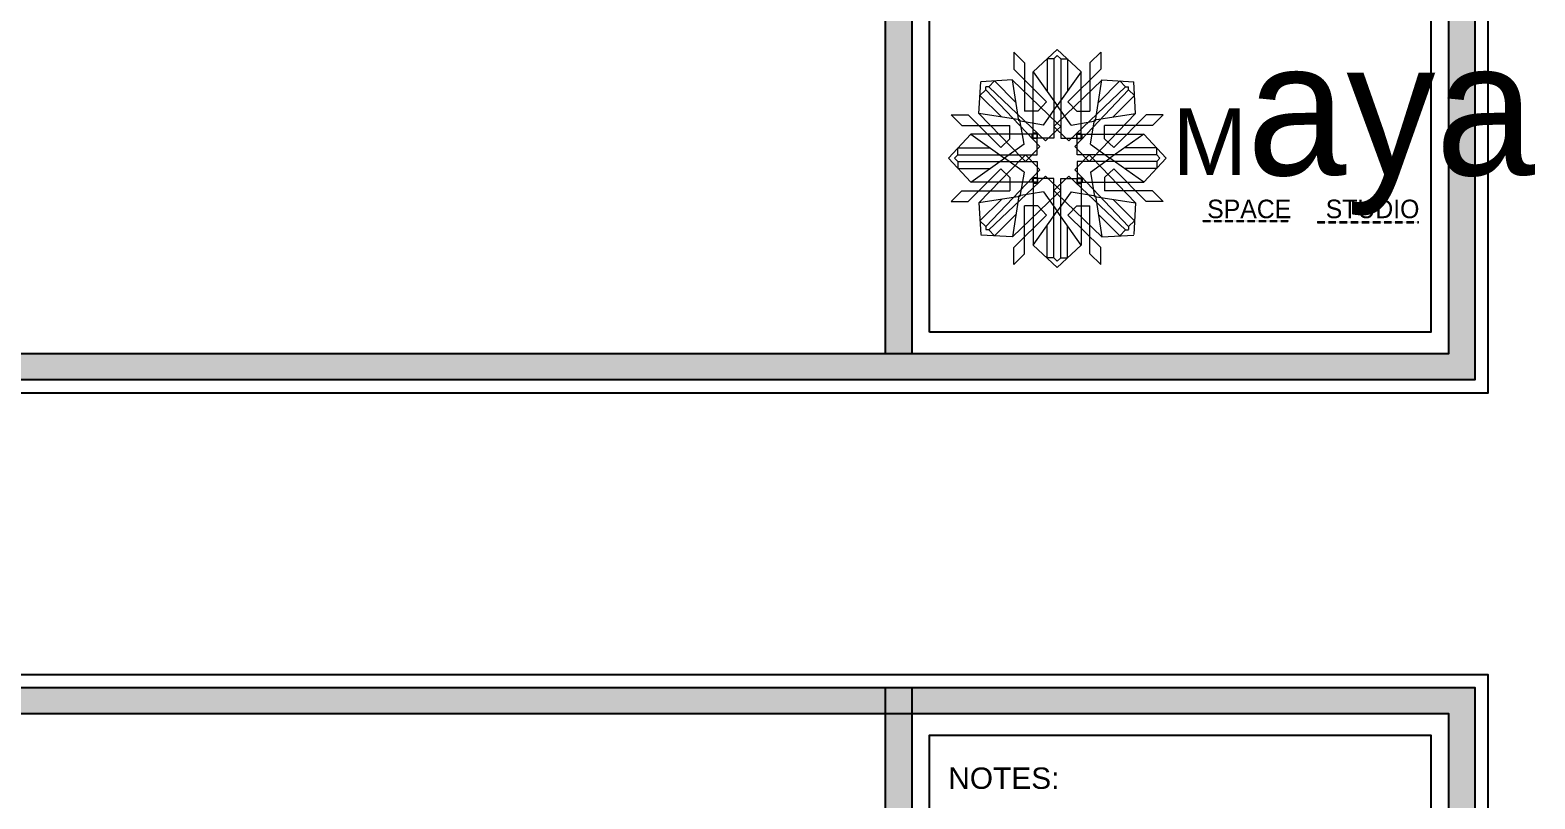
# Model space of a CAD drawing. Header units: millimetres. Extents: x 145796 to 148307, y -176303 to -174465.
# Drawn here: x 146102.6 to 146230.8, y -174982.4 to -174916.8 of the extents above; entities that cross this region are included whole.
import ezdxf
from ezdxf.enums import TextEntityAlignment as Align

# ---------------------------------------------------------------- set-up
doc = ezdxf.new("R2010")
doc.units = ezdxf.units.MM
doc.header["$MEASUREMENT"] = 0
doc.linetypes.add('DASHEDX2', pattern=[1.5, 1, -0.5])
doc.layers.add('Dimension', color=10, linetype='DASHEDX2', lineweight=20)
doc.layers.add('NAME PLATE', color=7, linetype='Continuous', lineweight=25)
doc.styles.add('Arial', font='arial.ttf')
doc.styles.get("Standard").update_dxf_attribs({"font": 'arial.ttf', "height": 6})

# ---------------------------------------------------------------- blocks, each defined once
blk = doc.blocks.new('FSFSF')
at = {"color": 42, "lineweight": 5, "true_color": 0xe0ac11}
for p, q in [((28600.03, 143.51), (28600.03, 140.16)), ((28602.15, 141.41), (28600.03, 143.51)), ((28603.86, 139.69), (28608.58, 144.08)), ((28607.9, 142.22), (28606.58, 142.22)), ((28606.58, 142.22), (28606.58, 135.84)), ((28607.9, 142.22), (28608.58, 142.85)), ((28607.9, 142.22), (28607.9, 126.58)), ((28613.31, 139.69), (28608.58, 144.08)), ((28609.27, 142.22), (28608.59, 142.85)), ((28609.27, 142.22), (28609.27, 126.58)), ((28609.27, 142.22), (28610.59, 142.22)), ((28610.59, 142.22), (28610.59, 135.84)), ((28615.02, 141.41), (28617.14, 143.51)), ((28617.14, 143.51), (28617.14, 140.16)), ((28606.47, 133.76), (28600.03, 140.16)), ((28602.15, 141.41), (28602.15, 131.95)), ((28603.86, 126.58), (28603.86, 139.69)), ((28603.86, 139.69), (28608.58, 133.02)), ((28613.31, 139.69), (28608.59, 133.02)), ((28610.7, 133.76), (28617.14, 140.16)), ((28613.31, 126.58), (28613.31, 139.69)), ((28615.02, 141.41), (28615.02, 131.95)), ((28593.19, 131.45), (28593.54, 137.71)), ((28599.8, 138.06), (28593.54, 137.71)), ((28595.12, 136.69), (28594.53, 136.69)), ((28594.56, 136.12), (28594.56, 136.71)), ((28596.24, 137.86), (28595.12, 136.69)), ((28606.27, 126.08), (28595.12, 136.69)), ((28596.24, 137.86), (28600.47, 133.65)), ((28601.03, 130), (28599.8, 138.06)), ((28599.8, 138.05), (28608.58, 129.56)), ((28617.37, 138.05), (28608.59, 129.56)), ((28610.9, 126.08), (28622.05, 136.69)), ((28616.14, 130), (28617.37, 138.06)), ((28620.93, 137.86), (28616.7, 133.65)), ((28617.37, 138.06), (28623.63, 137.71)), ((28620.93, 137.86), (28622.05, 136.69)), ((28622.05, 136.69), (28622.64, 136.69)), ((28622.62, 136.12), (28622.62, 136.71)), ((28624, 131.45), (28623.65, 137.71)), ((28593.39, 135), (28594.56, 136.12)), ((28593.39, 135), (28597.6, 130.78)), ((28605.17, 124.98), (28594.56, 136.12)), ((28606.47, 133.76), (28604.75, 131.95)), ((28610.7, 133.76), (28612.42, 131.95)), ((28612.02, 124.98), (28622.62, 136.12)), ((28623.8, 135), (28619.59, 130.78)), ((28623.8, 135), (28622.62, 136.12)), ((28587.73, 131.22), (28591.08, 131.22)), ((28589.84, 129.1), (28587.73, 131.22)), ((28597.49, 124.78), (28591.08, 131.22)), ((28593.19, 131.45), (28601.69, 122.67)), ((28601.25, 130.22), (28593.19, 131.45)), ((28604.75, 131.95), (28602.15, 131.95)), ((28605.86, 129.18), (28608.58, 133.02)), ((28611.31, 129.18), (28608.59, 133.02)), ((28612.42, 131.95), (28615.02, 131.95)), ((28623.99, 131.45), (28615.5, 122.67)), ((28615.94, 130.22), (28624, 131.45)), ((28619.7, 124.78), (28626.1, 131.22)), ((28629.45, 131.22), (28626.1, 131.22)), ((28627.34, 129.1), (28629.45, 131.22)), ((28591.56, 127.39), (28587.17, 122.66)), ((28589.84, 129.1), (28599.29, 129.1)), ((28604.66, 127.39), (28591.56, 127.39)), ((28591.56, 127.39), (28598.23, 122.67)), ((28599.29, 126.5), (28599.29, 129.1)), ((28605.86, 129.18), (28601.03, 130)), ((28602.07, 125.39), (28601.25, 130.22)), ((28603.68, 126.54), (28603.68, 127.39)), ((28604.71, 127.57), (28603.86, 127.57)), ((28604.66, 123.35), (28604.66, 127.39)), ((28604.7, 126.58), (28604.71, 127.57)), ((28606.27, 126.08), (28608.58, 128.27)), ((28607.9, 128.92), (28608.58, 129.56)), ((28607.9, 128.92), (28608.58, 128.27)), ((28609.27, 128.92), (28608.59, 129.56)), ((28609.27, 128.92), (28608.59, 128.27)), ((28610.9, 126.08), (28608.59, 128.27)), ((28611.31, 129.18), (28616.14, 130)), ((28612.46, 126.58), (28612.46, 127.57)), ((28612.46, 127.57), (28613.31, 127.57)), ((28612.52, 123.35), (28612.52, 127.39)), ((28612.52, 127.39), (28625.63, 127.39)), ((28613.51, 126.54), (28613.51, 127.39)), ((28615.12, 125.39), (28615.94, 130.22)), ((28627.34, 129.1), (28617.89, 129.1)), ((28617.89, 126.5), (28617.89, 129.1)), ((28625.63, 127.39), (28618.96, 122.67)), ((28625.63, 127.39), (28630.02, 122.66)), ((28589.03, 123.35), (28589.03, 124.67)), ((28589.03, 124.67), (28595.4, 124.67)), ((28597.49, 124.78), (28599.29, 126.5)), ((28602.07, 125.39), (28598.23, 122.67)), ((28605.17, 124.98), (28602.97, 122.67)), ((28604.66, 126.54), (28603.68, 126.54)), ((28607.9, 126.58), (28603.86, 126.58)), ((28609.27, 126.58), (28613.31, 126.58)), ((28612.02, 124.98), (28614.21, 122.67)), ((28612.52, 126.54), (28613.51, 126.54)), ((28615.12, 125.39), (28618.96, 122.67)), ((28619.7, 124.78), (28617.89, 126.5)), ((28628.16, 124.67), (28621.78, 124.67)), ((28628.16, 123.35), (28628.16, 124.67)), ((28591.56, 117.94), (28587.17, 122.66)), ((28589.03, 123.35), (28588.4, 122.67)), ((28589.03, 121.98), (28588.4, 122.65)), ((28589.03, 123.35), (28604.66, 123.35)), ((28589.03, 121.98), (28604.66, 121.98)), ((28589.03, 121.98), (28589.03, 120.66)), ((28591.56, 117.94), (28598.23, 122.65)), ((28593.19, 113.88), (28601.69, 122.65)), ((28602.07, 119.94), (28598.23, 122.65)), ((28602.33, 123.35), (28601.69, 122.67)), ((28602.33, 121.98), (28601.69, 122.65)), ((28602.33, 123.35), (28602.97, 122.67)), ((28602.33, 121.98), (28602.97, 122.65)), ((28605.17, 120.35), (28602.97, 122.65)), ((28604.66, 121.98), (28604.66, 117.94)), ((28612.02, 120.35), (28614.21, 122.65)), ((28628.16, 123.35), (28612.52, 123.35)), ((28612.52, 121.98), (28612.52, 117.94)), ((28628.16, 121.98), (28612.52, 121.98)), ((28614.85, 123.35), (28614.21, 122.67)), ((28614.85, 121.98), (28614.21, 122.65)), ((28614.85, 123.35), (28615.5, 122.67)), ((28614.85, 121.98), (28615.5, 122.65)), ((28615.12, 119.94), (28618.96, 122.65)), ((28623.99, 113.88), (28615.5, 122.65)), ((28625.63, 117.94), (28618.96, 122.65)), ((28625.63, 117.94), (28630.02, 122.66)), ((28628.16, 123.35), (28628.78, 122.67)), ((28628.16, 121.98), (28628.78, 122.65)), ((28628.16, 121.98), (28628.16, 120.66)), ((28589.03, 120.66), (28595.4, 120.66)), ((28597.49, 120.54), (28591.08, 114.11)), ((28605.17, 120.35), (28594.56, 109.2)), ((28606.27, 119.15), (28595.12, 108.54)), ((28597.49, 120.54), (28599.29, 118.83)), ((28599.29, 118.83), (28599.29, 116.23)), ((28602.07, 119.94), (28601.25, 115.1)), ((28604.66, 118.78), (28603.68, 118.78)), ((28603.68, 118.78), (28603.68, 117.94)), ((28607.9, 118.65), (28603.86, 118.65)), ((28603.86, 118.65), (28603.86, 105.54)), ((28604.7, 118.65), (28604.71, 117.66)), ((28606.27, 119.15), (28608.58, 116.96)), ((28607.9, 103.01), (28607.9, 118.65)), ((28610.9, 119.15), (28608.59, 116.96)), ((28609.27, 118.65), (28613.31, 118.65)), ((28609.27, 103.01), (28609.27, 118.65)), ((28610.9, 119.15), (28622.05, 108.54)), ((28612.02, 120.35), (28622.62, 109.2)), ((28612.46, 118.65), (28612.46, 117.66)), ((28612.52, 118.78), (28613.51, 118.78)), ((28613.31, 118.65), (28613.31, 105.54)), ((28613.51, 118.78), (28613.51, 117.94)), ((28615.12, 119.94), (28615.94, 115.1)), ((28619.7, 120.54), (28617.89, 118.83)), ((28617.89, 118.83), (28617.89, 116.23)), ((28619.7, 120.54), (28626.1, 114.11)), ((28628.16, 120.66), (28621.78, 120.66)), ((28589.84, 116.23), (28587.73, 114.11)), ((28589.84, 116.23), (28599.29, 116.23)), ((28604.66, 117.94), (28591.56, 117.94)), ((28599.8, 107.17), (28608.58, 115.67)), ((28605.86, 116.05), (28601.03, 115.23)), ((28604.71, 117.66), (28603.86, 117.66)), ((28605.86, 116.05), (28608.58, 112.21)), ((28607.9, 116.31), (28608.58, 116.96)), ((28607.9, 116.31), (28608.58, 115.67)), ((28609.27, 116.31), (28608.59, 116.96)), ((28609.27, 116.31), (28608.59, 115.67)), ((28611.31, 116.05), (28608.59, 112.21)), ((28617.37, 107.17), (28608.59, 115.67)), ((28611.31, 116.05), (28616.14, 115.23)), ((28612.46, 117.66), (28613.31, 117.66)), ((28612.52, 117.94), (28625.63, 117.94)), ((28627.34, 116.23), (28617.89, 116.23)), ((28627.34, 116.23), (28629.45, 114.11)), ((28587.73, 114.11), (28591.08, 114.11)), ((28601.25, 115.1), (28593.19, 113.87)), ((28593.19, 113.87), (28593.54, 107.62)), ((28593.39, 110.32), (28597.6, 114.55)), ((28601.03, 115.23), (28599.8, 107.17)), ((28602.15, 103.82), (28602.15, 113.27)), ((28604.75, 113.27), (28602.15, 113.27)), ((28606.47, 111.47), (28604.75, 113.27)), ((28610.7, 111.47), (28612.42, 113.27)), ((28612.42, 113.27), (28615.02, 113.27)), ((28615.02, 103.82), (28615.02, 113.27)), ((28615.94, 115.1), (28624, 113.87)), ((28616.14, 115.23), (28617.37, 107.17)), ((28623.8, 110.32), (28619.59, 114.55)), ((28624, 113.87), (28623.65, 107.62)), ((28629.45, 114.11), (28626.1, 114.11)), ((28593.39, 110.32), (28594.56, 109.2)), ((28596.24, 107.37), (28600.47, 111.58)), ((28606.47, 111.47), (28600.03, 105.07)), ((28603.86, 105.54), (28608.58, 112.21)), ((28613.31, 105.54), (28608.59, 112.21)), ((28610.7, 111.47), (28617.14, 105.07)), ((28620.93, 107.37), (28616.7, 111.58)), ((28623.8, 110.32), (28622.62, 109.2)), ((28599.8, 107.17), (28593.54, 107.52)), ((28595.12, 108.54), (28594.53, 108.54)), ((28594.56, 109.2), (28594.56, 108.61)), ((28596.24, 107.37), (28595.12, 108.54)), ((28606.58, 103.01), (28606.58, 109.38)), ((28610.59, 103.01), (28610.59, 109.38)), ((28617.37, 107.17), (28623.63, 107.52)), ((28620.93, 107.37), (28622.05, 108.54)), ((28622.05, 108.54), (28622.64, 108.54)), ((28622.62, 109.2), (28622.62, 108.61)), ((28600.03, 101.71), (28600.03, 105.07)), ((28602.15, 103.82), (28600.03, 101.71)), ((28603.86, 105.54), (28608.58, 101.15)), ((28613.31, 105.54), (28608.58, 101.15)), ((28615.02, 103.82), (28617.14, 101.71)), ((28617.14, 101.71), (28617.14, 105.07)), ((28607.9, 103.01), (28606.58, 103.01)), ((28607.9, 103.01), (28608.58, 102.38)), ((28609.27, 103.01), (28608.59, 102.38)), ((28609.27, 103.01), (28610.59, 103.01))]:
    blk.add_line(p, q, dxfattribs=at)
blk = doc.blocks.new('hgwg')
at = {"layer": 'Dimension', "true_color": 0xd39e00}
h = blk.add_hatch(color=42, dxfattribs=at)
h.dxf.hatch_style = 1
h.paths.add_polyline_path([(27505.71, 45.05), (27494.27, 45.05), (27494.27, 44.9), (27505.71, 44.9)])
h = blk.add_hatch(color=42, dxfattribs=at)
h.dxf.hatch_style = 1
h.paths.add_polyline_path([(27523.3, 44.9), (27509.68, 44.9), (27509.68, 44.75), (27523.3, 44.75)])
at = {"layer": 'Dimension', "color": 42, "true_color": 0xd39e00}
for p, q in [((27494.27, 45.05), (27505.71, 45.05)), ((27494.27, 44.9), (27494.27, 45.05)), ((27494.27, 44.9), (27505.71, 44.9)), ((27505.71, 45.05), (27505.71, 44.9)), ((27509.68, 44.9), (27523.3, 44.9)), ((27509.68, 44.9), (27509.68, 44.75)), ((27509.68, 44.75), (27523.3, 44.75)), ((27523.3, 44.75), (27523.3, 44.9))]:
    blk.add_line(p, q, dxfattribs=at)
at = {"layer": 'Dimension', "color": 42, "true_color": 0xd39e00, "attachment_point": 1}
for s, width, insert, char_height in [('{\\fCinzel|b0|i0|c0|p2;\\H1.5x;M\\fAmsterdam One|b0|i0|c0|p2;\\H2x;aya}', 85.3277, (27490.17, 69.17), 6), ('{\\fCinzel|b0|i0|c0|p0;SPACE     STUDIO}', 66.129, (27494.83, 47.86), 2.5)]:
    blk.add_mtext_dynamic_manual_height_columns(s, width=width, gutter_width=30, heights=[0], dxfattribs=dict(at, insert=insert, char_height=char_height))
blk = doc.blocks.new('LAYOUT FILE')
at = {"layer": 'NAME PLATE', "true_color": 0xd39e00}
h = blk.add_hatch(color=42, dxfattribs=at)
h.paths.add_polyline_path([(3346889.83, -513806.18), (3346889.83, -514260.7), (3347535.56, -514260.7), (3347535.56, -513806.18)])
h.paths.add_polyline_path([(3346894.36, -513810.71), (3347531.03, -513810.71), (3347531.03, -514256.17), (3346894.36, -514256.17)], flags=16)
blk.add_hatch(color=42, dxfattribs=at).paths.add_polyline_path([(3347433.6, -514256.17), (3347438.13, -514256.17), (3347438.13, -513806.18), (3347433.6, -513806.18)])
at = {"layer": 'NAME PLATE', "color": 42, "true_color": 0xd39e00}
for points in [[(3346887.56, -513803.91), (3347537.83, -513803.91), (3347537.83, -514262.96), (3346887.56, -514262.96)], [(3346889.83, -513806.18), (3347535.56, -513806.18), (3347535.56, -514260.7), (3346889.83, -514260.7)], [(3347433.6, -514256.17), (3347433.6, -513806.18), (3347438.13, -513806.18), (3347438.13, -514256.17)], [(3346894.36, -513810.71), (3347531.03, -513810.71), (3347531.03, -514256.17), (3346894.36, -514256.17)], [(3347441.2, -514252.44), (3347441.2, -513814.44), (3347527.96, -513814.44), (3347527.96, -514252.44)]]:
    blk.add_lwpolyline(points, close=True, dxfattribs=at)
for name, p, xscale, yscale, zscale in [('FSFSF', (3322302.67, -514330.17), 0.8794785156214666, 0.8794785156214666, 0.8794785156214666), ('hgwg', (3312200.76, -514290.9), 1.283459272116341, 1.283459272116341, 1.283459272116341)]:
    blk.add_blockref(name, p, dxfattribs=dict(at, xscale=xscale, yscale=yscale, zscale=zscale))
at = {"layer": 'NAME PLATE', "style": 'Arial'}
blk.add_text('NOTES:', height=3.699, dxfattribs=at).set_placement((3347454.07, -513823.73), align=Align.CENTER)

msp = doc.modelspace()

# ---------------------------------------------------------------- block references
at = {"layer": 'NAME PLATE', "lineweight": 0, "xscale": 0.4925794017237956, "yscale": 0.4925794017237956, "zscale": 0.4925794017237956}
for p in [(-1502701.37, 78367.6, 0.13), (-1502701.37, 78117.48, 0.13)]:
    msp.add_blockref('LAYOUT FILE', p, dxfattribs=at)

doc.saveas('drawing.dxf')
